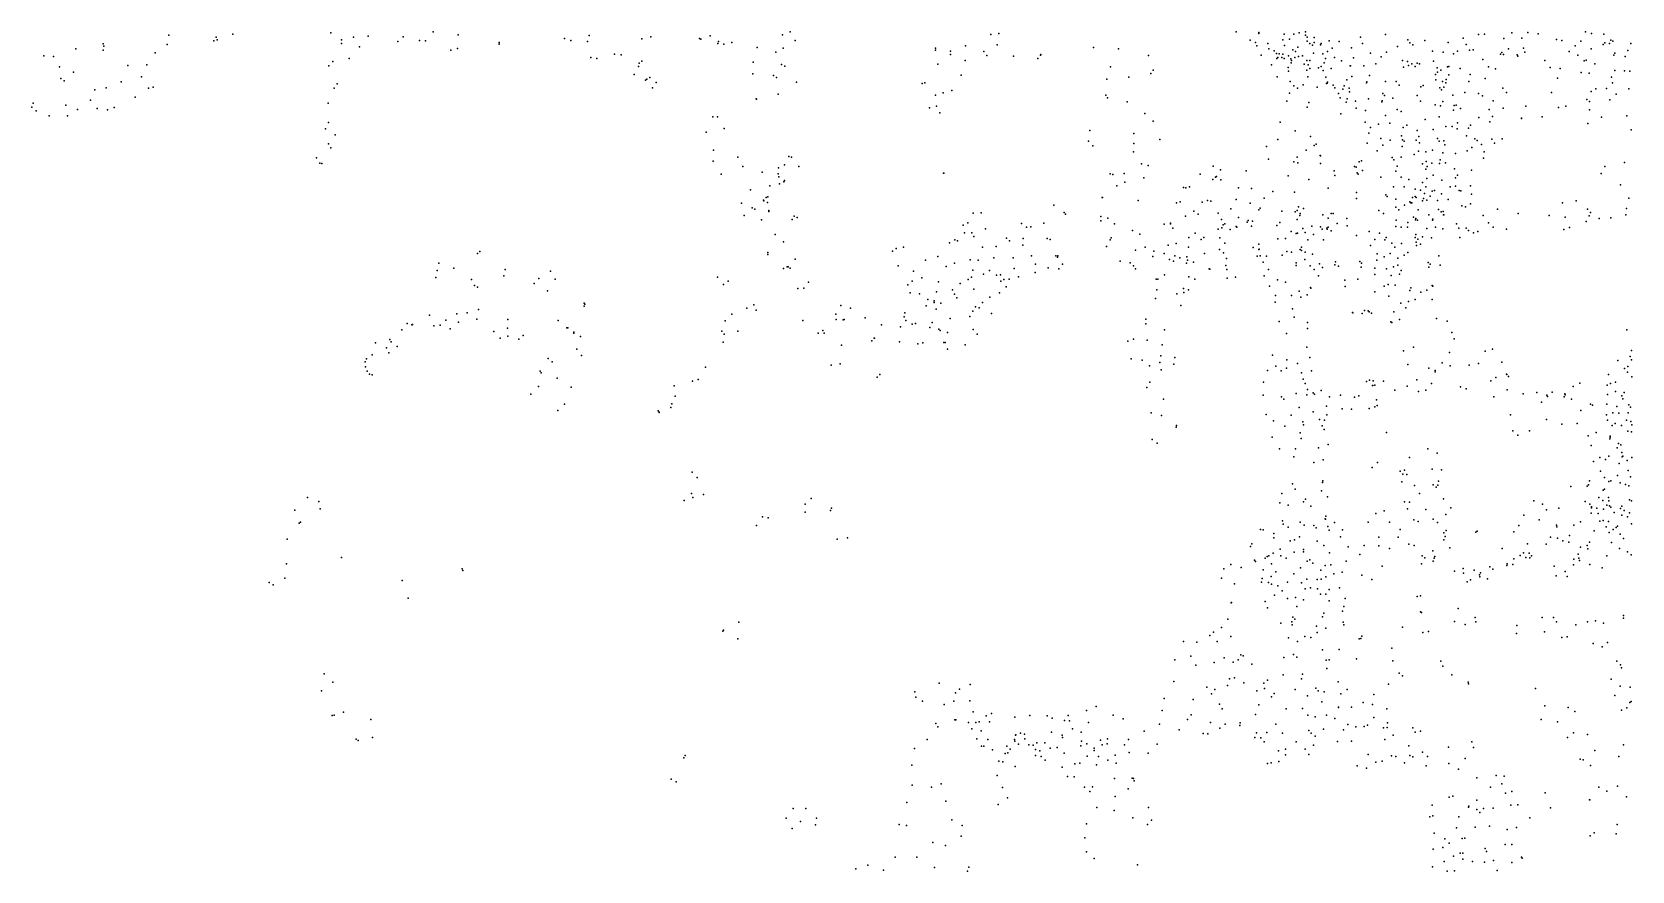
# Model space of a CAD drawing. Header units: millimetres. Extents: x -60275265 to 22802890, y -38578442 to 24337084.
# Drawn here: x -25042378 to -18737378, y -21956304 to -18648304 of the extents above; entities that cross this region are included whole.
import ezdxf

# ---------------------------------------------------------------- set-up
doc = ezdxf.new("R2010")
doc.units = ezdxf.units.MM
doc.header["$MEASUREMENT"] = 0
doc.layers.add('particles', color=7, linetype='Continuous', true_color=0x000000)

msp = doc.modelspace()

# ---------------------------------------------------------------- linework, layer by layer
at = {"layer": 'particles', "color": 93, "true_color": 0x67d435}
for p in [(-24503378, -18661304), (-24250378, -18657304), (-23864378, -18651304), (-23461378, -18648304), (-23362378, -18659304), (-22847378, -18662304), (-22085378, -18659304), (-22055378, -18648304), (-21264378, -18658304), (-21232378, -18654304), (-20297378, -18648304), (-20208378, -18654304), (-20207378, -18650304), (-20108378, -18657304), (-20070378, -18656304), (-20048378, -18652304), (-20024378, -18648304), (-20024378, -18661304), (-19708378, -18658304), (-19342378, -18658304), (-19318378, -18657304), (-19210378, -18651304), (-19148378, -18650304), (-19107378, -18655304), (-18920378, -18648304), (-18896378, -18654304), (-18848378, -18656304), (-24869378, -18715304), (-24762378, -18695304), (-24761378, -18720304), (-24759378, -18704304), (-24509378, -18697304), (-24326378, -18683304), (-24316378, -18669304), (-24312378, -18679304), (-23823378, -18679304), (-23822378, -18693304), (-23775378, -18668304), (-23752378, -18706304), (-23717378, -18665304), (-23601378, -18686304), (-23580378, -18667304), (-23515378, -18681304), (-23492378, -18683304), (-23391378, -18720304), (-23365378, -18713304), (-23201378, -18690304), (-23201378, -18696304), (-22944378, -18674304), (-22919378, -18681304), (-22853378, -18686304), (-22639378, -18675304), (-22604378, -18667304), (-22411378, -18674304), (-22406378, -18676304), (-22369378, -18663304), (-22339378, -18693304), (-22337378, -18686304), (-22316378, -18696304), (-22284378, -18689304), (-22185378, -18709304), (-22082378, -18712304), (-22035378, -18681304), (-21482378, -18720304), (-21481378, -18712304), (-21422378, -18724304), (-21364378, -18703304), (-21291378, -18725304), (-21239378, -18699304), (-20859378, -18709304), (-20760378, -18715304), (-20242378, -18680304), (-20220378, -18690304), (-20216378, -18702304), (-20172378, -18693304), (-20168378, -18714304), (-20147378, -18722304), (-20113378, -18679304), (-20107378, -18701304), (-20087378, -18676304), (-20073378, -18719304), (-20063378, -18725304), (-20054378, -18708304), (-20017378, -18669304), (-20017378, -18684304), (-20006378, -18694304), (-19996378, -18700304), (-19989378, -18670304), (-19989378, -18690304), (-19964378, -18699304), (-19962378, -18694304), (-19937378, -18725304), (-19931378, -18683304), (-19919378, -18712304), (-19891378, -18686304), (-19843378, -18711304), (-19807378, -18669304), (-19799378, -18693304), (-19661378, -18705304), (-19621378, -18679304), (-19612378, -18691304), (-19601378, -18699304), (-19553378, -18682304), (-19523378, -18723304), (-19461378, -18689304), (-19424378, -18723304), (-19402378, -18673304), (-19391378, -18698304), (-19378378, -18720304), (-19363378, -18718304), (-19242378, -18674304), (-19224378, -18715304), (-19171378, -18672304), (-19165378, -18712304), (-19034378, -18678304), (-19013378, -18681304), (-18985378, -18725304), (-18961378, -18703304), (-18939378, -18684304), (-18898378, -18715304), (-18850378, -18697304), (-18844378, -18691304), (-18826378, -18694304), (-18820378, -18680304), (-18812378, -18684304), (-18753378, -18721304), (-18741378, -18694304), (-24996378, -18742304), (-24957378, -18745304), (-24933378, -18786304), (-24664378, -18780304), (-24589378, -18777304), (-24557378, -18730304), (-23872378, -18781304), (-23857378, -18764304), (-23792378, -18752304), (-22840378, -18748304), (-22816378, -18753304), (-22747378, -18735304), (-22720378, -18738304), (-22652378, -18784304), (-22649378, -18771304), (-22639378, -18763304), (-22200378, -18767304), (-22111378, -18727304), (-22088378, -18776304), (-22075378, -18783304), (-21473378, -18775304), (-21423378, -18737304), (-21365378, -18760304), (-21280378, -18741304), (-21174378, -18743304), (-21078378, -18752304), (-21068378, -18739304), (-21067378, -18737304), (-20792378, -18785304), (-20642378, -18741304), (-20198378, -18739304), (-20157378, -18777304), (-20138378, -18733304), (-20136378, -18752304), (-20133378, -18749304), (-20128378, -18734304), (-20117378, -18749304), (-20113378, -18735304), (-20108378, -18753304), (-20092378, -18788304), (-20091378, -18742304), (-20082378, -18754304), (-20080378, -18770304), (-20079378, -18760304), (-20065378, -18749304), (-20051378, -18745304), (-20036378, -18742304), (-20029378, -18775304), (-20019378, -18761304), (-20013378, -18778304), (-20006378, -18761304), (-19992378, -18732304), (-19962378, -18784304), (-19955378, -18734304), (-19950378, -18770304), (-19945378, -18753304), (-19909378, -18748304), (-19882378, -18762304), (-19848378, -18781304), (-19846378, -18782304), (-19835378, -18750304), (-19794378, -18781304), (-19767378, -18731304), (-19746378, -18773304), (-19725378, -18746304), (-19704378, -18728304), (-19641378, -18760304), (-19638378, -18787304), (-19622378, -18765304), (-19618378, -18780304), (-19604378, -18774304), (-19592378, -18784304), (-19584378, -18771304), (-19575378, -18774304), (-19519378, -18763304), (-19481378, -18727304), (-19464378, -18785304), (-19459378, -18784304), (-19441378, -18734304), (-19325378, -18756304), (-19303378, -18785304), (-19255378, -18735304), (-19250378, -18729304), (-19244378, -18737304), (-19190378, -18738304), (-19187378, -18743304), (-19159378, -18728304), (-19081378, -18760304), (-19060378, -18788304), (-18950378, -18739304), (-18925378, -18762304), (-18917378, -18759304), (-18884378, -18774304), (-18809378, -18740304), (-18805378, -18732304), (-18764378, -18745304), (-24929378, -18832304), (-24915378, -18841304), (-24878378, -18807304), (-24691378, -18845304), (-24610378, -18825304), (-22669378, -18816304), (-22625378, -18838304), (-22619378, -18834304), (-22608378, -18828304), (-22582378, -18847304), (-22202378, -18813304), (-22120378, -18819304), (-22108378, -18828304), (-22030378, -18846304), (-21534378, -18851304), (-21524378, -18848304), (-21381378, -18818304), (-20807378, -18834304), (-20720378, -18826304), (-20633378, -18812304), (-20624378, -18798304), (-20135378, -18825304), (-20090378, -18802304), (-20084378, -18843304), (-20019378, -18798304), (-20015378, -18825304), (-20007378, -18792304), (-19972378, -18789304), (-19954378, -18800304), (-19944378, -18826304), (-19941378, -18851304), (-19938378, -18850304), (-19937378, -18846304), (-19922378, -18792304), (-19861378, -18836304), (-19841378, -18824304), (-19783378, -18849304), (-19782378, -18845304), (-19772378, -18820304), (-19709378, -18843304), (-19666378, -18843304), (-19511378, -18815304), (-19510378, -18836304), (-19505378, -18789304), (-19504378, -18807304), (-19490378, -18798304), (-19484378, -18843304), (-19471378, -18848304), (-19469378, -18835304), (-19459378, -18817304), (-19414378, -18792304), (-19380378, -18843304), (-19375378, -18815304), (-19316378, -18831304), (-19275378, -18793304), (-19030378, -18830304), (-19020378, -18792304), (-18937378, -18808304), (-18906378, -18811304), (-18818378, -18826304), (-18814378, -18849304), (-18804378, -18800304), (-18767378, -18801304), (-18745378, -18802304), (-24794378, -18876304), (-24750378, -18868304), (-24635378, -18905304), (-24583378, -18869304), (-24564378, -18866304), (-23851378, -18869304), (-23839378, -18853304), (-22597378, -18868304), (-22188378, -18912304), (-22187378, -18913304), (-22101378, -18893304), (-21481378, -18897304), (-21452378, -18888304), (-21417378, -18879304), (-20810378, -18897304), (-20804378, -18907304), (-20087378, -18889304), (-20069378, -18860304), (-20055378, -18869304), (-20033378, -18857304), (-19978378, -18866304), (-19915378, -18858304), (-19908378, -18868304), (-19894378, -18890304), (-19887378, -18908304), (-19876378, -18873304), (-19871378, -18860304), (-19860378, -18912304), (-19851378, -18870304), (-19850378, -18884304), (-19776378, -18911304), (-19775378, -18911304), (-19719378, -18891304), (-19712378, -18898304), (-19680378, -18909304), (-19655378, -18858304), (-19584378, -18899304), (-19569378, -18864304), (-19560378, -18859304), (-19494378, -18868304), (-19488378, -18876304), (-19479378, -18866304), (-19443378, -18897304), (-19396378, -18887304), (-19342378, -18891304), (-19326378, -18900304), (-19246378, -18869304), (-19232378, -18887304), (-19054378, -18887304), (-18915378, -18914304), (-18898378, -18882304), (-18880378, -18872304), (-18838378, -18871304), (-18800378, -18893304), (-18750378, -18872304), (-25042378, -18945304), (-25038378, -18928304), (-25026378, -18959304), (-24909378, -18936304), (-24863378, -18953304), (-24812378, -18917304), (-24785378, -18950304), (-24744378, -18955304), (-24718378, -18946304), (-23875378, -18929304), (-21505378, -18947304), (-21478378, -18940304), (-21465378, -18967304), (-20726378, -18924304), (-20657378, -18969304), (-20097378, -18921304), (-20017378, -18945304), (-20011378, -18926304), (-19885378, -18971304), (-19863378, -18925304), (-19826378, -18921304), (-19824378, -18949304), (-19787378, -18957304), (-19723378, -18923304), (-19721378, -18920304), (-19709378, -18977304), (-19663378, -18954304), (-19647378, -18962304), (-19570378, -18921304), (-19512378, -18935304), (-19491378, -18939304), (-19483378, -18922304), (-19440378, -18956304), (-19438378, -18938304), (-19430378, -18937304), (-19413378, -18950304), (-19300378, -18953304), (-19284378, -18919304), (-19245378, -18949304), (-19155378, -18940304), (-19026378, -18946304), (-18998378, -18940304), (-18904378, -18922304), (-18904378, -18955304), (-18824378, -18916304), (-24974378, -18979304), (-24902378, -18979304), (-23886378, -19030304), (-23874378, -19005304), (-22359378, -18983304), (-22341378, -18983304), (-22314378, -19028304), (-20874378, -19037304), (-20624378, -18999304), (-20123378, -19004304), (-20064378, -19038304), (-19789378, -19003304), (-19768378, -19025304), (-19736378, -19011304), (-19691378, -19007304), (-19639378, -19025304), (-19624378, -19016304), (-19583378, -19036304), (-19552378, -18993304), (-19521378, -19033304), (-19497378, -18982304), (-19470378, -19020304), (-19445378, -19020304), (-19426378, -19030304), (-19424378, -19006304), (-19381378, -19027304), (-19374378, -19015304), (-19341378, -18985304), (-19297378, -19002304), (-19287378, -18981304), (-19173378, -18988304), (-19173378, -18989304), (-19091378, -18983304), (-18911378, -19009304), (-18857378, -18984304), (-18758378, -18978304), (-18740378, -19034304), (-23873378, -19089304), (-23847378, -19054304), (-22385378, -19043304), (-20879378, -19079304), (-20861378, -19097304), (-20700378, -19048304), (-20700378, -19088304), (-20597378, -19072304), (-20177378, -19099304), (-20133378, -19072304), (-20004378, -19060304), (-19990378, -19095304), (-19982378, -19090304), (-19781378, -19087304), (-19774378, -19047304), (-19727378, -19068304), (-19719378, -19094304), (-19690378, -19075304), (-19645378, -19058304), (-19643378, -19099304), (-19642378, -19073304), (-19635378, -19079304), (-19587378, -19075304), (-19577378, -19060304), (-19575378, -19085304), (-19504378, -19068304), (-19497378, -19078304), (-19479378, -19077304), (-19474378, -19093304), (-19389378, -19057304), (-19368378, -19103304), (-19356378, -19069304), (-19347378, -19076304), (-19330378, -19091304), (-19289378, -19071304), (-19279378, -19087304), (-19249378, -19069304), (-23921378, -19144304), (-23908378, -19165304), (-23900378, -19166304), (-23865378, -19105304), (-22358378, -19157304), (-22357378, -19114304), (-22261378, -19141304), (-22059378, -19139304), (-22049378, -19142304), (-20701378, -19120304), (-20170378, -19149304), (-20070378, -19160304), (-20057378, -19142304), (-20054378, -19164304), (-20021378, -19114304), (-19966378, -19135304), (-19964378, -19136304), (-19812378, -19160304), (-19803378, -19156304), (-19741378, -19117304), (-19682378, -19143304), (-19676378, -19152304), (-19647378, -19142304), (-19595378, -19131304), (-19578378, -19118304), (-19550378, -19121304), (-19548378, -19159304), (-19526378, -19165304), (-19523378, -19114304), (-19493378, -19152304), (-19493378, -19152304), (-19482378, -19125304), (-19472378, -19164304), (-19433378, -19127304), (-19387378, -19117304), (-19322378, -19146304), (-19319378, -19120304), (-18766378, -19162304), (-22326378, -19208304), (-22241378, -19179304), (-22165378, -19201304), (-22101378, -19207304), (-22100378, -19184304), (-22099378, -19219304), (-22077378, -19172304), (-22020378, -19178304), (-21450378, -19205304), (-21449378, -19205304), (-21449378, -19205304), (-20793378, -19207304), (-20783378, -19210304), (-20738378, -19206304), (-20670378, -19168304), (-20661378, -19223304), (-20644378, -19174304), (-20439378, -19209304), (-20389378, -19229304), (-20387378, -19177304), (-20378378, -19221304), (-20374378, -19218304), (-20358378, -19191304), (-20257378, -19196304), (-20092378, -19215304), (-20010378, -19229304), (-19965378, -19167304), (-19911378, -19196304), (-19908378, -19214304), (-19831378, -19178304), (-19824378, -19181304), (-19820378, -19203304), (-19816378, -19208304), (-19799378, -19194304), (-19727378, -19221304), (-19667378, -19197304), (-19663378, -19177304), (-19647378, -19220304), (-19562378, -19168304), (-19549378, -19189304), (-19545378, -19226304), (-19544378, -19179304), (-19520378, -19213304), (-19496378, -19167304), (-19437378, -19188304), (-19433378, -19223304), (-19424378, -19212304), (-19369378, -19193304), (-18859378, -19206304), (-18844378, -19178304), (-22211378, -19270304), (-22135378, -19255304), (-22097378, -19247304), (-22079378, -19239304), (-22077378, -19233304), (-20767378, -19254304), (-20736378, -19240304), (-20505378, -19261304), (-20495378, -19263304), (-20481378, -19258304), (-20357378, -19231304), (-20288378, -19263304), (-20237378, -19265304), (-20152378, -19277304), (-20067378, -19280304), (-19934378, -19264304), (-19822378, -19281304), (-19707378, -19290304), (-19677378, -19259304), (-19635378, -19258304), (-19617378, -19230304), (-19592378, -19268304), (-19571378, -19272304), (-19562378, -19241304), (-19555378, -19285304), (-19550378, -19259304), (-19525378, -19275304), (-19515378, -19273304), (-19488378, -19286304), (-19487378, -19232304), (-19453378, -19258304), (-19433378, -19256304), (-19418378, -19273304), (-19412378, -19274304), (-19374378, -19254304), (-19370378, -19287304), (-18782378, -19251304), (-22246378, -19323304), (-22204378, -19341304), (-22193378, -19347304), (-22159378, -19311304), (-22158378, -19314304), (-22149378, -19301304), (-22144378, -19320304), (-22142378, -19298304), (-22139378, -19352304), (-22139378, -19356304), (-21015378, -19331304), (-20825378, -19300304), (-20824378, -19300304), (-20683378, -19313304), (-20532378, -19322304), (-20517378, -19318304), (-20463378, -19355304), (-20431378, -19319304), (-20410378, -19313304), (-20397378, -19315304), (-20318378, -19345304), (-20297378, -19309304), (-20242378, -19323304), (-20207378, -19349304), (-20202378, -19343304), (-20186378, -19303304), (-20117378, -19354304), (-20056378, -19352304), (-20051378, -19338304), (-20031378, -19344304), (-19823378, -19304304), (-19734378, -19352304), (-19702378, -19297304), (-19668378, -19307304), (-19667378, -19339304), (-19656378, -19349304), (-19633378, -19331304), (-19612378, -19318304), (-19609378, -19321304), (-19605378, -19321304), (-19602378, -19300304), (-19592378, -19296304), (-19587378, -19300304), (-19579378, -19349304), (-19562378, -19314304), (-19559378, -19304304), (-19546378, -19311304), (-19532378, -19295304), (-19504378, -19312304), (-19500378, -19348304), (-19481378, -19356304), (-19462378, -19308304), (-19407378, -19333304), (-19393378, -19338304), (-19373378, -19326304), (-19267378, -19347304), (-19011378, -19321304), (-18957378, -19314304), (-18913378, -19347304), (-18759378, -19344304), (-18749378, -19303304), (-22235378, -19371304), (-22167378, -19389304), (-22046378, -19387304), (-22039378, -19374304), (-22027378, -19379304), (-21372378, -19409304), (-21354378, -19400304), (-21333378, -19362304), (-21302378, -19361304), (-21143378, -19403304), (-21123378, -19417304), (-21106378, -19416304), (-21055378, -19402304), (-20974378, -19360304), (-20970378, -19366304), (-20830378, -19376304), (-20830378, -19392304), (-20802378, -19382304), (-20776378, -19404304), (-20580378, -19406304), (-20555378, -19402304), (-20555378, -19405304), (-20497378, -19374304), (-20447378, -19366304), (-20368378, -19362304), (-20355378, -19387304), (-20348378, -19408304), (-20342378, -19405304), (-20297378, -19415304), (-20294378, -19417304), (-20287378, -19379304), (-20253378, -19398304), (-20250378, -19391304), (-20237378, -19414304), (-20233378, -19394304), (-20136378, -19411304), (-20125378, -19399304), (-20064378, -19357304), (-20057378, -19387304), (-20046378, -19372304), (-20044378, -19364304), (-19999378, -19413304), (-19964378, -19416304), (-19955378, -19369304), (-19934378, -19382304), (-19934378, -19417304), (-19923378, -19363304), (-19914378, -19364304), (-19899378, -19403304), (-19861378, -19384304), (-19860378, -19412304), (-19716378, -19363304), (-19667378, -19415304), (-19666378, -19390304), (-19647378, -19418304), (-19622378, -19417304), (-19620378, -19399304), (-19598378, -19378304), (-19590378, -19388304), (-19589378, -19383304), (-19582378, -19390304), (-19538378, -19369304), (-19523378, -19390304), (-19522378, -19386304), (-19511378, -19417304), (-19489378, -19357304), (-19480378, -19369304), (-19479378, -19369304), (-19429378, -19405304), (-19323378, -19371304), (-19303378, -19400304), (-19284378, -19417304), (-19185378, -19363304), (-19063378, -19371304), (-19000378, -19378304), (-18983378, -19419304), (-18917378, -19395304), (-18906378, -19373304), (-18901378, -19360304), (-18867378, -19384304), (-18820378, -19381304), (-18761378, -19369304), (-22114378, -19447304), (-22080378, -19475304), (-21426378, -19479304), (-21405378, -19467304), (-21395378, -19472304), (-21368378, -19440304), (-21338378, -19440304), (-21330378, -19454304), (-21284378, -19424304), (-21202378, -19461304), (-21190378, -19471304), (-21136378, -19462304), (-21041378, -19462304), (-21030378, -19466304), (-20793378, -19468304), (-20789378, -19459304), (-20705378, -19431304), (-20677378, -19445304), (-20547378, -19422304), (-20533378, -19482304), (-20483378, -19458304), (-20459378, -19441304), (-20435378, -19466304), (-20424378, -19458304), (-20368378, -19426304), (-20361378, -19460304), (-20353378, -19420304), (-20342378, -19480304), (-20321378, -19427304), (-20133378, -19463304), (-20103378, -19462304), (-20080378, -19435304), (-20061378, -19442304), (-20055378, -19441304), (-20034378, -19423304), (-20025378, -19438304), (-20014378, -19467304), (-19992378, -19446304), (-19958378, -19425304), (-19953378, -19467304), (-19939378, -19421304), (-19938378, -19425304), (-19922378, -19432304), (-19823378, -19450304), (-19773378, -19434304), (-19751378, -19466304), (-19732378, -19441304), (-19711378, -19467304), (-19706378, -19458304), (-19684378, -19481304), (-19645378, -19482304), (-19592378, -19458304), (-19589378, -19446304), (-19588378, -19477304), (-19581378, -19465304), (-19562378, -19455304), (-19546378, -19423304), (-19527378, -19459304), (-19483378, -19424304), (-19419378, -19421304), (-19415378, -19458304), (-19390378, -19421304), (-19381378, -19431304), (-19361378, -19440304), (-19344378, -19435304), (-19232378, -19426304), (-19005378, -19427304), (-23286378, -19521304), (-23277378, -19514304), (-22143378, -19525304), (-22142378, -19517304), (-22035378, -19544304), (-21651378, -19512304), (-21636378, -19501304), (-21608378, -19496304), (-21472378, -19533304), (-21296378, -19496304), (-21252378, -19538304), (-21242378, -19494304), (-21175378, -19538304), (-21138378, -19488304), (-21104378, -19530304), (-21008378, -19531304), (-21001378, -19536304), (-20999378, -19530304), (-20808378, -19494304), (-20693378, -19508304), (-20655378, -19496304), (-20625378, -19533304), (-20621378, -19512304), (-20580378, -19522304), (-20565378, -19489304), (-20560378, -19545304), (-20539378, -19530304), (-20519378, -19538304), (-20491378, -19534304), (-20485378, -19496304), (-20422378, -19522304), (-20363378, -19505304), (-20347378, -19519304), (-20335378, -19541304), (-20230378, -19498304), (-20214378, -19532304), (-20207378, -19485304), (-20207378, -19506304), (-20206378, -19504304), (-20202378, -19531304), (-20177378, -19532304), (-20116378, -19528304), (-20097378, -19513304), (-20079378, -19516304), (-20044378, -19506304), (-20040378, -19496304), (-20039378, -19509304), (-20026378, -19545304), (-20025378, -19516304), (-19996378, -19524304), (-19768378, -19490304), (-19741378, -19523304), (-19714378, -19535304), (-19690378, -19522304), (-19672378, -19496304), (-19660378, -19540304), (-19635378, -19528304), (-19620378, -19518304), (-19586378, -19490304), (-19571378, -19484304), (-19498378, -19531304), (-23445378, -19588304), (-23439378, -19559304), (-23380378, -19579304), (-23178378, -19584304), (-22999378, -19591304), (-22080378, -19580304), (-22066378, -19574304), (-22062378, -19574304), (-22062378, -19574304), (-22054378, -19579304), (-21629378, -19570304), (-21568378, -19591304), (-21521378, -19547304), (-21440378, -19573304), (-21407378, -19559304), (-21345378, -19546304), (-21334378, -19587304), (-21314378, -19548304), (-21293378, -19603304), (-21269378, -19589304), (-21241378, -19607304), (-21226378, -19606304), (-21171378, -19580304), (-21089378, -19596304), (-21087378, -19564304), (-21038378, -19578304), (-20995378, -19582304), (-20981378, -19564304), (-20754378, -19552304), (-20714378, -19558304), (-20702378, -19570304), (-20694378, -19582304), (-20579378, -19605304), (-20544378, -19551304), (-20493378, -19559304), (-20489378, -19547304), (-20465378, -19556304), (-20403378, -19582304), (-20401378, -19583304), (-20337378, -19569304), (-20333378, -19584304), (-20191378, -19556304), (-20170378, -19585304), (-20061378, -19558304), (-20060378, -19569304), (-20005378, -19570304), (-19990378, -19585304), (-19968378, -19562304), (-19956378, -19577304), (-19908378, -19566304), (-19906378, -19554304), (-19893378, -19571304), (-19809378, -19553304), (-19804378, -19575304), (-19803378, -19559304), (-19751378, -19604304), (-19750378, -19579304), (-19743378, -19548304), (-19705378, -19582304), (-19686378, -19608304), (-19677378, -19574304), (-19660378, -19567304), (-19653378, -19603304), (-19647378, -19588304), (-19540378, -19557304), (-19537378, -19575304), (-19533378, -19564304), (-19493378, -19568304), (-23450378, -19616304), (-23310378, -19624304), (-23298378, -19648304), (-23287378, -19654304), (-23183378, -19609304), (-23063378, -19639304), (-23045378, -19620304), (-23010378, -19668304), (-22981378, -19622304), (-22341378, -19615304), (-22317378, -19644304), (-22299378, -19630304), (-22024378, -19659304), (-22001378, -19658304), (-21982378, -19635304), (-21591378, -19645304), (-21574378, -19630304), (-21535378, -19617304), (-21470378, -19633304), (-21415378, -19664304), (-21385378, -19639304), (-21353378, -19624304), (-21340378, -19615304), (-21330378, -19662304), (-21224378, -19630304), (-21213378, -19624304), (-21203378, -19653304), (-21192378, -19622304), (-21155378, -19613304), (-20612378, -19623304), (-20610378, -19665304), (-20606378, -19623304), (-20504378, -19660304), (-20485378, -19665304), (-20483378, -19614304), (-20460378, -19623304), (-20332378, -19619304), (-20300378, -19615304), (-20186378, -19609304), (-20165378, -19650304), (-20134378, -19625304), (-20102378, -19635304), (-20049378, -19670304), (-20004378, -19656304), (-20003378, -19658304), (-19973378, -19610304), (-19869378, -19627304), (-19867378, -19652304), (-19817378, -19623304), (-19714378, -19650304), (-19698378, -19643304), (-19670378, -19646304), (-19612378, -19667304), (-19608378, -19657304), (-19545378, -19666304), (-19525378, -19648304), (-19522378, -19650304), (-22866378, -19717304), (-22866378, -19729304), (-22864378, -19721304), (-22197378, -19724304), (-21855378, -19727304), (-21582378, -19677304), (-21545378, -19680304), (-21518378, -19728304), (-21512378, -19703304), (-21487378, -19708304), (-21487378, -19715304), (-21478378, -19672304), (-21460378, -19717304), (-21407378, -19682304), (-21397378, -19696304), (-21324378, -19732304), (-21296378, -19715304), (-21268378, -19693304), (-21229378, -19677304), (-20615378, -19699304), (-20530378, -19681304), (-20515378, -19727304), (-20503378, -19675304), (-20143378, -19713304), (-20142378, -19687304), (-20079378, -19687304), (-20042378, -19694304), (-20017378, -19684304), (-19751378, -19672304), (-19695378, -19690304), (-19648378, -19717304), (-19618378, -19710304), (-19591378, -19703304), (-19569378, -19674304), (-19525378, -19703304), (-23563378, -19797304), (-23476378, -19765304), (-23411378, -19784304), (-23368378, -19759304), (-23361378, -19792304), (-23327378, -19755304), (-23289378, -19780304), (-23282378, -19742304), (-23167378, -19781304), (-22968378, -19786304), (-22310378, -19787304), (-22284378, -19761304), (-22225378, -19737304), (-22188378, -19745304), (-22004378, -19785304), (-21875378, -19761304), (-21873378, -19782304), (-21846378, -19783304), (-21842378, -19781304), (-21817378, -19737304), (-21759378, -19775304), (-21605378, -19771304), (-21603378, -19755304), (-21598378, -19786304), (-21560378, -19797304), (-21495378, -19794304), (-21479378, -19741304), (-21424378, -19778304), (-21346378, -19770304), (-21334378, -19749304), (-21309378, -19736304), (-21261378, -19758304), (-20653378, -19780304), (-20127378, -19789304), (-20075378, -19739304), (-20068378, -19772304), (-20016378, -19793304), (-19838378, -19754304), (-19837378, -19755304), (-19800378, -19758304), (-19791378, -19746304), (-19777378, -19748304), (-19773378, -19752304), (-19764378, -19756304), (-19688378, -19791304), (-19683378, -19793304), (-19675378, -19751304), (-19653378, -19781304), (-19628378, -19736304), (-19507378, -19778304), (-19466378, -19788304), (-23585378, -19822304), (-23545378, -19803304), (-23543378, -19801304), (-23458378, -19806304), (-23433378, -19804304), (-23394378, -19818304), (-23222378, -19829304), (-23197378, -19855304), (-23168378, -19816304), (-23167378, -19847304), (-23124378, -19859304), (-23106378, -19845304), (-22934378, -19814304), (-22930378, -19815304), (-22907378, -19832304), (-22907378, -19834304), (-22907378, -19835304), (-22881378, -19849304), (-22323378, -19827304), (-22314378, -19839304), (-22261378, -19828304), (-21944378, -19835304), (-21926378, -19825304), (-21921378, -19836304), (-21723378, -19855304), (-21722378, -19855304), (-21695378, -19802304), (-21619378, -19811304), (-21573378, -19800304), (-21504378, -19813304), (-21468378, -19820304), (-21463378, -19825304), (-21435378, -19833304), (-21333378, -19821304), (-21318378, -19839304), (-20702378, -19859304), (-20653378, -19798304), (-20579378, -19822304), (-20099378, -19837304), (-20016378, -19817304), (-19447378, -19833304), (-19438378, -19858304), (-18757378, -19822304), (-23701378, -19921304), (-23688378, -19873304), (-23645378, -19893304), (-23636378, -19913304), (-23632378, -19861304), (-23627378, -19869304), (-23603378, -19888304), (-22895378, -19899304), (-22318378, -19871304), (-21852378, -19883304), (-21733378, -19866304), (-21624378, -19869304), (-21551378, -19878304), (-21531378, -19874304), (-21449378, -19872304), (-21443378, -19872304), (-21435378, -19899304), (-21365378, -19881304), (-20724378, -19867304), (-20647378, -19863304), (-20588378, -19881304), (-20153378, -19922304), (-20019378, -19891304), (-19637378, -19905304), (-19598378, -19891304), (-19456378, -19912304), (-19316378, -19906304), (-19287378, -19898304), (-18739378, -19904304), (-23729378, -19948304), (-23728378, -19968304), (-23724378, -19937304), (-23721378, -19985304), (-23040378, -19985304), (-23008378, -19935304), (-22992378, -19949304), (-22876378, -19924304), (-22388378, -19970304), (-21893378, -19961304), (-21857378, -19957304), (-20711378, -19937304), (-20667378, -19942304), (-20639378, -19964304), (-20597378, -19951304), (-20594378, -19925304), (-20592378, -19980304), (-20542378, -19958304), (-20539378, -19932304), (-20174378, -19983304), (-20141378, -19966304), (-20120378, -19984304), (-20099378, -19974304), (-20097378, -19941304), (-20055378, -19955304), (-20006378, -19932304), (-20000378, -19984304), (-19621378, -19959304), (-19538378, -19974304), (-19513378, -19982304), (-19485378, -19952304), (-19453378, -19964304), (-19379378, -19961304), (-19342378, -19955304), (-19250378, -19950304), (-18793378, -19943304), (-18767378, -19975304), (-18753378, -19967304), (-18744378, -19927304), (-18739378, -19940304), (-23712378, -19997304), (-23702378, -20000304), (-23046378, -20046304), (-23036378, -19992304), (-22973378, -20013304), (-22918378, -20049304), (-22512378, -20043304), (-22439378, -20025304), (-22417378, -20018304), (-21712378, -20009304), (-21701378, -19998304), (-20637378, -20029304), (-20189378, -20029304), (-20040378, -19992304), (-20033378, -20017304), (-20025378, -20034304), (-19783378, -20026304), (-19772378, -20021304), (-19759378, -20042304), (-19758378, -20042304), (-19757378, -20023304), (-19751378, -20040304), (-19716378, -20025304), (-19623378, -20045304), (-19585378, -20019304), (-19527378, -20034304), (-19512378, -19988304), (-19413378, -20047304), (-19293378, -20023304), (-19273378, -20010304), (-19231378, -19997304), (-19230378, -19998304), (-19224378, -20006304), (-18969378, -20046304), (-18942378, -20032304), (-18835378, -20040304), (-18830378, -19999304), (-18822378, -20034304), (-18802378, -20029304), (-18755378, -19989304), (-18737378, -20007304), (-23076378, -20076304), (-22507378, -20084304), (-20649378, -20050304), (-20583378, -20096304), (-20190378, -20080304), (-20118378, -20086304), (-20109378, -20096304), (-20060378, -20073304), (-20018378, -20078304), (-20016378, -20058304), (-19994378, -20071304), (-19988378, -20076304), (-19962378, -20061304), (-19929378, -20087304), (-19886378, -20080304), (-19831378, -20088304), (-19813378, -20082304), (-19744378, -20098304), (-19671378, -20060304), (-19578378, -20066304), (-19550378, -20060304), (-19390378, -20055304), (-19282378, -20086304), (-19229378, -20059304), (-19166378, -20075304), (-19112378, -20069304), (-19093378, -20108304), (-19073378, -20080304), (-19070378, -20085304), (-19052378, -20068304), (-19004378, -20087304), (-19002378, -20074304), (-19000378, -20078304), (-18976378, -20096304), (-18833378, -20077304), (-18802378, -20065304), (-18777378, -20082304), (-18773378, -20095304), (-18768378, -20070304), (-22970378, -20141304), (-22943378, -20115304), (-22575378, -20142304), (-22570378, -20147304), (-22570378, -20148304), (-22524378, -20129304), (-22521378, -20114304), (-20632378, -20150304), (-20591378, -20160304), (-20179378, -20156304), (-20080378, -20159304), (-20048378, -20129304), (-19993378, -20145304), (-19941378, -20123304), (-19939378, -20157304), (-19879378, -20134304), (-19842378, -20135304), (-19773378, -20132304), (-19750378, -20126304), (-19741378, -20120304), (-19216378, -20157304), (-18938378, -20141304), (-18901378, -20116304), (-18892378, -20119304), (-18838378, -20158304), (-18836378, -20116304), (-18813378, -20149304), (-18797378, -20124304), (-18789378, -20151304), (-18752378, -20149304), (-18750378, -20118304), (-18743378, -20127304), (-20533378, -20206304), (-20532378, -20200304), (-20150378, -20181304), (-20105378, -20202304), (-20044378, -20228304), (-20034378, -20185304), (-20032378, -20197304), (-19969378, -20176304), (-19958378, -20201304), (-19950378, -20215304), (-19949378, -20178304), (-19705378, -20227304), (-19207378, -20220304), (-19187378, -20237304), (-19141378, -20220304), (-19074378, -20176304), (-19014378, -20194304), (-18953378, -20191304), (-18878378, -20227304), (-18833378, -20179304), (-18815378, -20199304), (-18803378, -20192304), (-18778378, -20200304), (-18759378, -20179304), (-18754378, -20222304), (-18742378, -20184304), (-18739378, -20225304), (-18738378, -20197304), (-20628378, -20255304), (-20608378, -20269304), (-20155378, -20245304), (-20126378, -20291304), (-20063378, -20292304), (-20041378, -20251304), (-19973378, -20287304), (-19934378, -20275304), (-19541378, -20291304), (-18910378, -20240304), (-18898378, -20278304), (-18824378, -20252304), (-18823378, -20241304), (-18823378, -20246304), (-18795378, -20288304), (-18790378, -20271304), (-18781378, -20276304), (-20069378, -20323304), (-19991378, -20345304), (-19954378, -20335304), (-19740378, -20345304), (-19614378, -20326304), (-19505378, -20309304), (-18889378, -20342304), (-18864378, -20326304), (-18842378, -20333304), (-18828378, -20321304), (-18788378, -20349304), (-18777378, -20306304), (-18776378, -20323304), (-18773378, -20321304), (-18756378, -20338304), (-18738378, -20326304), (-22441378, -20383304), (-22441378, -20384304), (-22421378, -20405304), (-19956378, -20424304), (-19955378, -20418304), (-19761378, -20365304), (-19650378, -20379304), (-19644378, -20421304), (-19640378, -20391304), (-19634378, -20376304), (-19624378, -20393304), (-19525378, -20371304), (-19500378, -20419304), (-19488378, -20374304), (-18904378, -20418304), (-18861378, -20380304), (-18846378, -20405304), (-18828378, -20420304), (-18820378, -20417304), (-18794378, -20397304), (-18783378, -20426304), (-18752378, -20377304), (-18743378, -20402304), (-23957378, -20483304), (-22443378, -20467304), (-22438378, -20484304), (-22396378, -20471304), (-22396378, -20471304), (-21971378, -20487304), (-20117378, -20467304), (-20075378, -20430304), (-20064378, -20451304), (-20024378, -20490304), (-19960378, -20457304), (-19937378, -20481304), (-19594378, -20436304), (-19575378, -20468304), (-19521378, -20433304), (-19509378, -20442304), (-19502378, -20435304), (-19480378, -20488304), (-18978378, -20440304), (-18914378, -20439304), (-18908378, -20433304), (-18868378, -20483304), (-18851378, -20455304), (-18846378, -20451304), (-18829378, -20483304), (-18762378, -20432304), (-18750378, -20437304), (-24006378, -20533304), (-23912378, -20499304), (-23907378, -20528304), (-22472378, -20495304), (-21995378, -20510304), (-21995378, -20541304), (-21895378, -20535304), (-21892378, -20525304), (-20125378, -20504304), (-20092378, -20513304), (-20031378, -20500304), (-20002378, -20518304), (-19747378, -20546304), (-19714378, -20536304), (-19633378, -20500304), (-19622378, -20528304), (-19614378, -20502304), (-19549378, -20531304), (-19470378, -20551304), (-19451378, -20524304), (-19163378, -20553304), (-19124378, -20497304), (-19090378, -20509304), (-19074378, -20532304), (-19025378, -20526304), (-18921378, -20499304), (-18903378, -20510304), (-18898378, -20545304), (-18897378, -20520304), (-18897378, -20524304), (-18876378, -20526304), (-18870378, -20546304), (-18852378, -20495304), (-18849378, -20529304), (-18836378, -20514304), (-18828378, -20497304), (-18826378, -20516304), (-18820378, -20521304), (-18807378, -20542304), (-18782378, -20527304), (-18777378, -20518304), (-18777378, -20553304), (-18768378, -20535304), (-18747378, -20493304), (-18747378, -20544304), (-18739378, -20497304), (-23989378, -20584304), (-23984378, -20580304), (-22187378, -20594304), (-22164378, -20560304), (-22141378, -20564304), (-22141378, -20564304), (-20201378, -20610304), (-20190378, -20611304), (-20114378, -20576304), (-20112378, -20589304), (-20092378, -20600304), (-20044378, -20580304), (-20029378, -20592304), (-19991378, -20594304), (-19981378, -20603304), (-19946378, -20568304), (-19945378, -20569304), (-19943378, -20557304), (-19936378, -20598304), (-19930378, -20612304), (-19909378, -20582304), (-19878378, -20611304), (-19777378, -20581304), (-19692378, -20581304), (-19650378, -20609304), (-19597378, -20571304), (-19580378, -20578304), (-19520378, -20569304), (-19504378, -20582304), (-19469378, -20614304), (-19347378, -20616304), (-19183378, -20594304), (-19103378, -20572304), (-19034378, -20593304), (-19033378, -20599304), (-18966378, -20592304), (-18940378, -20579304), (-18886378, -20615304), (-18864378, -20577304), (-18851378, -20574304), (-18839378, -20599304), (-18830378, -20578304), (-18811378, -20609304), (-18800378, -20601304), (-18794378, -20596304), (-18755378, -20559304), (-18739378, -20587304), (-24037378, -20647304), (-21869378, -20647304), (-21828378, -20642304), (-20241378, -20676304), (-20235378, -20666304), (-20148378, -20625304), (-20148378, -20643304), (-20084378, -20654304), (-20067378, -20650304), (-20047378, -20638304), (-19978378, -20656304), (-19952378, -20673304), (-19886378, -20638304), (-19856378, -20678304), (-19793378, -20672304), (-19735378, -20674304), (-19734378, -20640304), (-19658378, -20640304), (-19617378, -20667304), (-19595378, -20672304), (-19479378, -20623304), (-19479378, -20650304), (-19473378, -20637304), (-19353378, -20620304), (-19203378, -20619304), (-19149378, -20666304), (-19075378, -20667304), (-19058378, -20640304), (-19030378, -20644304), (-19009378, -20654304), (-18986378, -20659304), (-18983378, -20633304), (-18940378, -20679304), (-18914378, -20673304), (-18905378, -20660304), (-18827378, -20622304), (-18818378, -20661304), (-18784378, -20628304), (-18771378, -20645304), (-23823378, -20720304), (-23823378, -20720304), (-20224378, -20730304), (-20221378, -20736304), (-20182378, -20722304), (-20175378, -20716304), (-20168378, -20714304), (-20151378, -20703304), (-20123378, -20687304), (-20121378, -20714304), (-20100378, -20723304), (-20068378, -20699304), (-20031378, -20688304), (-20031378, -20698304), (-20017378, -20734304), (-20006378, -20729304), (-19995378, -20742304), (-19929378, -20701304), (-19864378, -20735304), (-19809378, -20708304), (-19693378, -20685304), (-19564378, -20714304), (-19553378, -20721304), (-19522378, -20694304), (-19521378, -20734304), (-19516378, -20722304), (-19514378, -20716304), (-19455378, -20682304), (-19248378, -20684304), (-19203378, -20725304), (-19178378, -20712304), (-19164378, -20702304), (-19156378, -20720304), (-19142378, -20703304), (-19139378, -20721304), (-19133378, -20714304), (-18966378, -20727304), (-18949378, -20707304), (-18946378, -20723304), (-18944378, -20732304), (-18911378, -20686304), (-18836378, -20714304), (-18786378, -20684304), (-18755378, -20698304), (-18740378, -20710304), (-24046378, -20802304), (-24039378, -20745304), (-23347378, -20764304), (-23347378, -20765304), (-23344378, -20771304), (-20354378, -20801304), (-20345378, -20764304), (-20318378, -20747304), (-20277378, -20760304), (-20195378, -20803304), (-20190378, -20768304), (-20159378, -20795304), (-20158378, -20745304), (-20140378, -20777304), (-20070378, -20784304), (-20043378, -20761304), (-20019378, -20805304), (-19963378, -20770304), (-19962378, -20806304), (-19946378, -20752304), (-19943378, -20796304), (-19924378, -20749304), (-19912378, -20784304), (-19879378, -20778304), (-19802378, -20790304), (-19722378, -20754304), (-19566378, -20745304), (-19437378, -20774304), (-19402378, -20763304), (-19401378, -20782304), (-19359378, -20770304), (-19338378, -20788304), (-19336378, -20796304), (-19334378, -20781304), (-19307378, -20804304), (-19297378, -20757304), (-19286378, -20766304), (-19230378, -20751304), (-19229378, -20745304), (-19207378, -20747304), (-19044378, -20754304), (-19036378, -20792304), (-19001378, -20775304), (-18992378, -20795304), (-18968378, -20749304), (-18903378, -20747304), (-18854378, -20761304), (-24107378, -20818304), (-24091378, -20828304), (-23583378, -20811304), (-20304378, -20824304), (-20197378, -20817304), (-20170378, -20819304), (-20157378, -20825304), (-20146378, -20869304), (-20132378, -20831304), (-20116378, -20851304), (-20094378, -20817304), (-20040378, -20820304), (-20025378, -20844304), (-20004378, -20840304), (-19978378, -20807304), (-19976378, -20844304), (-19964378, -20864304), (-19943378, -20865304), (-19931378, -20846304), (-19890378, -20839304), (-19762378, -20807304), (-19386378, -20816304), (-19374378, -20808304), (-23560378, -20880304), (-20317378, -20898304), (-20315378, -20897304), (-20182378, -20893304), (-20173378, -20919304), (-20095378, -20882304), (-20063378, -20878304), (-20058378, -20913304), (-20031378, -20887304), (-19930378, -20891304), (-19878378, -20931304), (-19873378, -20913304), (-19867378, -20882304), (-19584378, -20874304), (-19570378, -20871304), (-19422378, -20921304), (-22256378, -20975304), (-20330378, -20963304), (-20121378, -20979304), (-20077378, -20974304), (-20076378, -20985304), (-20073378, -20955304), (-20066378, -20963304), (-19980378, -20991304), (-19957378, -20954304), (-19952378, -20940304), (-19875378, -20975304), (-19873378, -20986304), (-19641378, -20995304), (-19570378, -20934304), (-19567378, -20937304), (-19437378, -20972304), (-19395378, -20984304), (-19355378, -20957304), (-19353378, -20974304), (-19191378, -20988304), (-19091378, -20957304), (-19046378, -20957304), (-19035378, -20974304), (-18958378, -20986304), (-18912378, -20974304), (-18881378, -20970304), (-18849378, -20979304), (-18771378, -20948304), (-18770378, -20959304), (-22320378, -21011304), (-22317378, -21006304), (-22260378, -21040304), (-20505378, -21051304), (-20452378, -21054304), (-20400378, -21028304), (-20400378, -21028304), (-20386378, -21014304), (-20372378, -21051304), (-20355378, -20996304), (-20318378, -21031304), (-20090378, -21036304), (-20055378, -21051304), (-20026378, -21032304), (-20002378, -21035304), (-19977378, -21015304), (-19943378, -20998304), (-19812378, -21041304), (-19806378, -21039304), (-19801378, -21030304), (-19561378, -21015304), (-19539378, -21012304), (-19192378, -21019304), (-19082378, -21013304), (-19014378, -21035304), (-18992378, -21033304), (-18833378, -21055304), (-20476378, -21109304), (-20344378, -21115304), (-20279378, -21104304), (-20269378, -21108304), (-20109378, -21114304), (-20071378, -21103304), (-20058378, -21113304), (-19957378, -21084304), (-19891378, -21082304), (-19823378, -21120304), (-19683378, -21078304), (-18890378, -21059304), (-18855378, -21072304), (-23891378, -21179304), (-20539378, -21123304), (-20456378, -21145304), (-20383378, -21134304), (-20308378, -21133304), (-20289378, -21124304), (-20235378, -21141304), (-20111378, -21183304), (-20036378, -21180304), (-19942378, -21125304), (-19939378, -21158304), (-19930378, -21124304), (-19680378, -21127304), (-19655378, -21176304), (-19490378, -21128304), (-19490378, -21128304), (-19483378, -21148304), (-19447378, -21183304), (-18797378, -21129304), (-18782378, -21143304), (-18779378, -21155304), (-23901378, -21246304), (-23856378, -21212304), (-21467378, -21215304), (-21387378, -21239304), (-21345378, -21221304), (-20542378, -21209304), (-20412378, -21231304), (-20381378, -21241304), (-20331378, -21224304), (-20323378, -21198304), (-20303378, -21194304), (-20266378, -21214304), (-20215378, -21245304), (-20188378, -21216304), (-20185378, -21236304), (-20173378, -21204304), (-20064378, -21241304), (-20040378, -21198304), (-19983378, -21235304), (-19974378, -21245304), (-19895378, -21210304), (-19860378, -21241304), (-19697378, -21219304), (-19642378, -21186304), (-19382378, -21211304), (-19381378, -21218304), (-19117378, -21237304), (-18819378, -21200304), (-18784378, -21227304), (-18744378, -21231304), (-21563378, -21250304), (-21559378, -21270304), (-21533378, -21286304), (-21447378, -21300304), (-21409378, -21286304), (-21403378, -21253304), (-21347378, -21285304), (-20849378, -21308304), (-20581378, -21276304), (-20466378, -21280304), (-20394378, -21258304), (-20362378, -21298304), (-20208378, -21301304), (-20158378, -21269304), (-20147378, -21256304), (-20016378, -21265304), (-19959378, -21289304), (-19950378, -21250304), (-19893378, -21310304), (-19885378, -21257304), (-19842378, -21310304), (-19796378, -21292304), (-19759378, -21299304), (-19754378, -21260304), (-19081378, -21305304), (-18804378, -21264304), (-18745378, -21291304), (-18740378, -21288304), (-23859378, -21343304), (-23851378, -21341304), (-23814378, -21330304), (-23707378, -21358304), (-21406378, -21360304), (-21401378, -21360304), (-21351378, -21371304), (-21333378, -21328304), (-21323378, -21371304), (-21309378, -21368304), (-21282378, -21344304), (-21269378, -21368304), (-21261378, -21335304), (-21169378, -21349304), (-21110378, -21343304), (-21041378, -21344304), (-21022378, -21354304), (-20973378, -21363304), (-20959378, -21343304), (-20954378, -21364304), (-20887378, -21323304), (-20879378, -21370304), (-20781378, -21341304), (-20742378, -21356304), (-20589378, -21323304), (-20489378, -21359304), (-20474378, -21340304), (-20398378, -21370304), (-20352378, -21316304), (-20281378, -21372304), (-20221378, -21339304), (-20100378, -21317304), (-20035378, -21315304), (-20014378, -21342304), (-19985378, -21348304), (-19941378, -21342304), (-19908378, -21355304), (-19894378, -21311304), (-19754378, -21351304), (-19703378, -21316304), (-19700378, -21372304), (-19095378, -21358304), (-19030378, -21368304), (-18988378, -21311304), (-18962378, -21327304), (-18778378, -21322304), (-18758378, -21312304), (-23764378, -21436304), (-23700378, -21430304), (-21480378, -21375304), (-21473378, -21388304), (-21338378, -21396304), (-21319378, -21435304), (-21302378, -21403304), (-21166378, -21420304), (-21165378, -21419304), (-21147378, -21413304), (-21131378, -21416304), (-21130378, -21435304), (-21024378, -21408304), (-20982378, -21420304), (-20981378, -21430304), (-20942378, -21395304), (-20907378, -21409304), (-20804378, -21435304), (-20659378, -21405304), (-20599378, -21377304), (-20521378, -21399304), (-20427378, -21414304), (-20409378, -21415304), (-20361378, -21393304), (-20340378, -21377304), (-20282378, -21382304), (-20223378, -21429304), (-20217378, -21411304), (-20199378, -21431304), (-20176378, -21410304), (-20140378, -21377304), (-20114378, -21413304), (-20010378, -21402304), (-20001378, -21413304), (-19986378, -21424304), (-19953378, -21397304), (-19874378, -21399304), (-19857378, -21378304), (-19825378, -21388304), (-19793378, -21386304), (-19779378, -21381304), (-19716378, -21392304), (-19702378, -21390304), (-19678378, -21421304), (-19601378, -21392304), (-19592378, -21409304), (-19571378, -21404304), (-18991378, -21429304), (-18968378, -21411304), (-18913378, -21418304), (-23757378, -21441304), (-21565378, -21473304), (-21514378, -21437304), (-21301378, -21464304), (-21291378, -21464304), (-21275378, -21438304), (-21257378, -21478304), (-21207378, -21493304), (-21201378, -21464304), (-21196378, -21490304), (-21187378, -21475304), (-21170378, -21438304), (-21169378, -21444304), (-21154378, -21456304), (-21114378, -21458304), (-21097378, -21460304), (-21088378, -21477304), (-21082378, -21451304), (-21070378, -21482304), (-21051378, -21451304), (-21030378, -21471304), (-21002378, -21469304), (-20975378, -21491304), (-20909378, -21463304), (-20906378, -21444304), (-20885378, -21455304), (-20857378, -21481304), (-20856378, -21472304), (-20832378, -21440304), (-20825378, -21459304), (-20805378, -21454304), (-20773378, -21499304), (-20737378, -21458304), (-20721378, -21438304), (-20718378, -21489304), (-20644378, -21491304), (-20608378, -21456304), (-20187378, -21447304), (-20130378, -21482304), (-20103378, -21498304), (-20102378, -21475304), (-20060378, -21447304), (-20025378, -21475304), (-20011378, -21496304), (-19992378, -21460304), (-19897378, -21445304), (-19843378, -21444304), (-19777378, -21496304), (-19711378, -21438304), (-19617378, -21462304), (-19563378, -21488304), (-19460378, -21468304), (-19368378, -21447304), (-19361378, -21469304), (-18883378, -21481304), (-18770378, -21459304), (-22473378, -21510304), (-22468378, -21501304), (-21575378, -21539304), (-21232378, -21523304), (-21216378, -21525304), (-21168378, -21544304), (-21088378, -21501304), (-21065378, -21505304), (-21049378, -21519304), (-20983378, -21547304), (-20932378, -21534304), (-20913378, -21531304), (-20884378, -21503304), (-20847378, -21537304), (-20839378, -21504304), (-20802378, -21519304), (-20770378, -21531304), (-20174378, -21532304), (-20159378, -21529304), (-20129378, -21524304), (-19820378, -21541304), (-19783378, -21551304), (-19747378, -21527304), (-19721378, -21523304), (-19685378, -21502304), (-19667378, -21504304), (-19634378, -21530304), (-19613378, -21500304), (-19600378, -21506304), (-19548378, -21541304), (-19543378, -21505304), (-19459378, -21532304), (-19421378, -21554304), (-19394378, -21512304), (-18941378, -21515304), (-18930378, -21517304), (-18901378, -21540304), (-18789378, -21505304), (-22523378, -21594304), (-22503378, -21604304), (-21573378, -21617304), (-21497378, -21625304), (-21459378, -21612304), (-21239378, -21579304), (-20962378, -21583304), (-20935378, -21585304), (-20863378, -21624304), (-20776378, -21591304), (-20707378, -21590304), (-20702378, -21591304), (-20699378, -21601304), (-19349378, -21588304), (-19272378, -21579304), (-19250378, -21612304), (-19241378, -21582304), (-18868378, -21625304), (-18794378, -21621304), (-21594378, -21686304), (-21441378, -21681304), (-21218378, -21627304), (-21198378, -21667304), (-20894378, -21626304), (-20874378, -21642304), (-20773378, -21662304), (-20723378, -21632304), (-19457378, -21665304), (-19443378, -21661304), (-19349378, -21677304), (-19295378, -21626304), (-19235378, -21649304), (-19211378, -21643304), (-19079378, -21648304), (-18904378, -21676304), (-18903378, -21676304), (-18836378, -21641304), (-18759378, -21663304), (-22070378, -21747304), (-22043378, -21709304), (-21993378, -21710304), (-21950378, -21747304), (-21235378, -21694304), (-20846378, -21705304), (-20777378, -21718304), (-20704378, -21746304), (-20642378, -21706304), (-19534378, -21742304), (-19524378, -21697304), (-19522378, -21739304), (-19419378, -21742304), (-19381378, -21704304), (-19380378, -21700304), (-19348378, -21714304), (-19336378, -21725304), (-19322378, -21710304), (-19284378, -21708304), (-19214378, -21696304), (-19187378, -21695304), (-19139378, -21746304), (-19058378, -21707304), (-22047378, -21788304), (-22014378, -21761304), (-21954378, -21774304), (-21625378, -21772304), (-21596378, -21777304), (-21417378, -21754304), (-21377378, -21777304), (-20886378, -21770304), (-20646378, -21773304), (-20630378, -21755304), (-19516378, -21807304), (-19428378, -21786304), (-19355378, -21783304), (-19298378, -21779304), (-19229378, -21792304), (-19192378, -21784304), (-18886378, -21805304), (-18799378, -21809304), (-18795378, -21772304), (-21492378, -21844304), (-21442378, -21855304), (-21380378, -21818304), (-20893378, -21825304), (-19520378, -21870304), (-19483378, -21863304), (-19475378, -21829304), (-19457378, -21846304), (-19406378, -21828304), (-19396378, -21827304), (-19315378, -21867304), (-19237378, -21852304), (-19211378, -21851304), (-18902378, -21817304), (-21748378, -21933304), (-21641378, -21902304), (-21555378, -21901304), (-21350378, -21941304), (-20886378, -21881304), (-20856378, -21907304), (-20686378, -21931304), (-20686378, -21931304), (-19523378, -21939304), (-19477378, -21918304), (-19441378, -21897304), (-19414378, -21885304), (-19404378, -21885304), (-19403378, -21909304), (-19365378, -21918304), (-19318378, -21921304), (-19310378, -21879304), (-19283378, -21914304), (-19211378, -21923304), (-19172378, -21901304), (-19170378, -21905304), (-21795378, -21948304), (-21687378, -21953304), (-21485378, -21942304), (-21355378, -21956304), (-19466378, -21956304), (-19436378, -21955304), (-19268378, -21954304)]:
    msp.add_point(p, dxfattribs=at)

doc.saveas('drawing.dxf')
